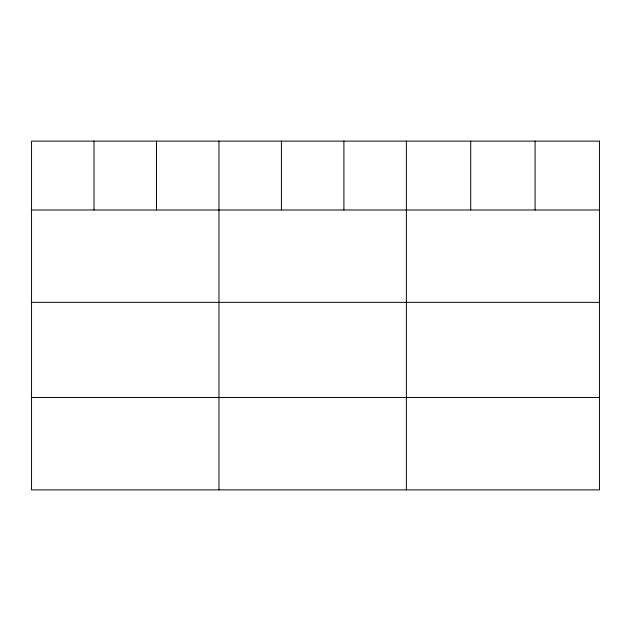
<?xml version="1.0" encoding="UTF-8"?>
<svg xmlns="http://www.w3.org/2000/svg" width="631" height="631" viewBox="0 0 631 631"><rect width="100%" height="100%" fill="white"/><g stroke="black" fill="none" stroke-linecap="round" stroke-linejoin="round"><path stroke-width="0.95" d="M31.55 209.989L599.45 209.989M31.55 302.352L599.45 302.352M31.55 397.514L599.45 397.514M535.088 141.123L535.088 209.989M470.726 141.123L470.726 209.989M406.364 141.123L406.364 489.877M343.895 141.123L343.895 209.989M281.426 141.123L281.426 209.989M218.957 141.123L218.957 489.877M156.488 141.123L156.488 209.989M94.019 141.123L94.019 209.989M599.45 141.123L31.55 141.123L31.55 489.877L599.45 489.877L599.45 141.123"/></g></svg>
